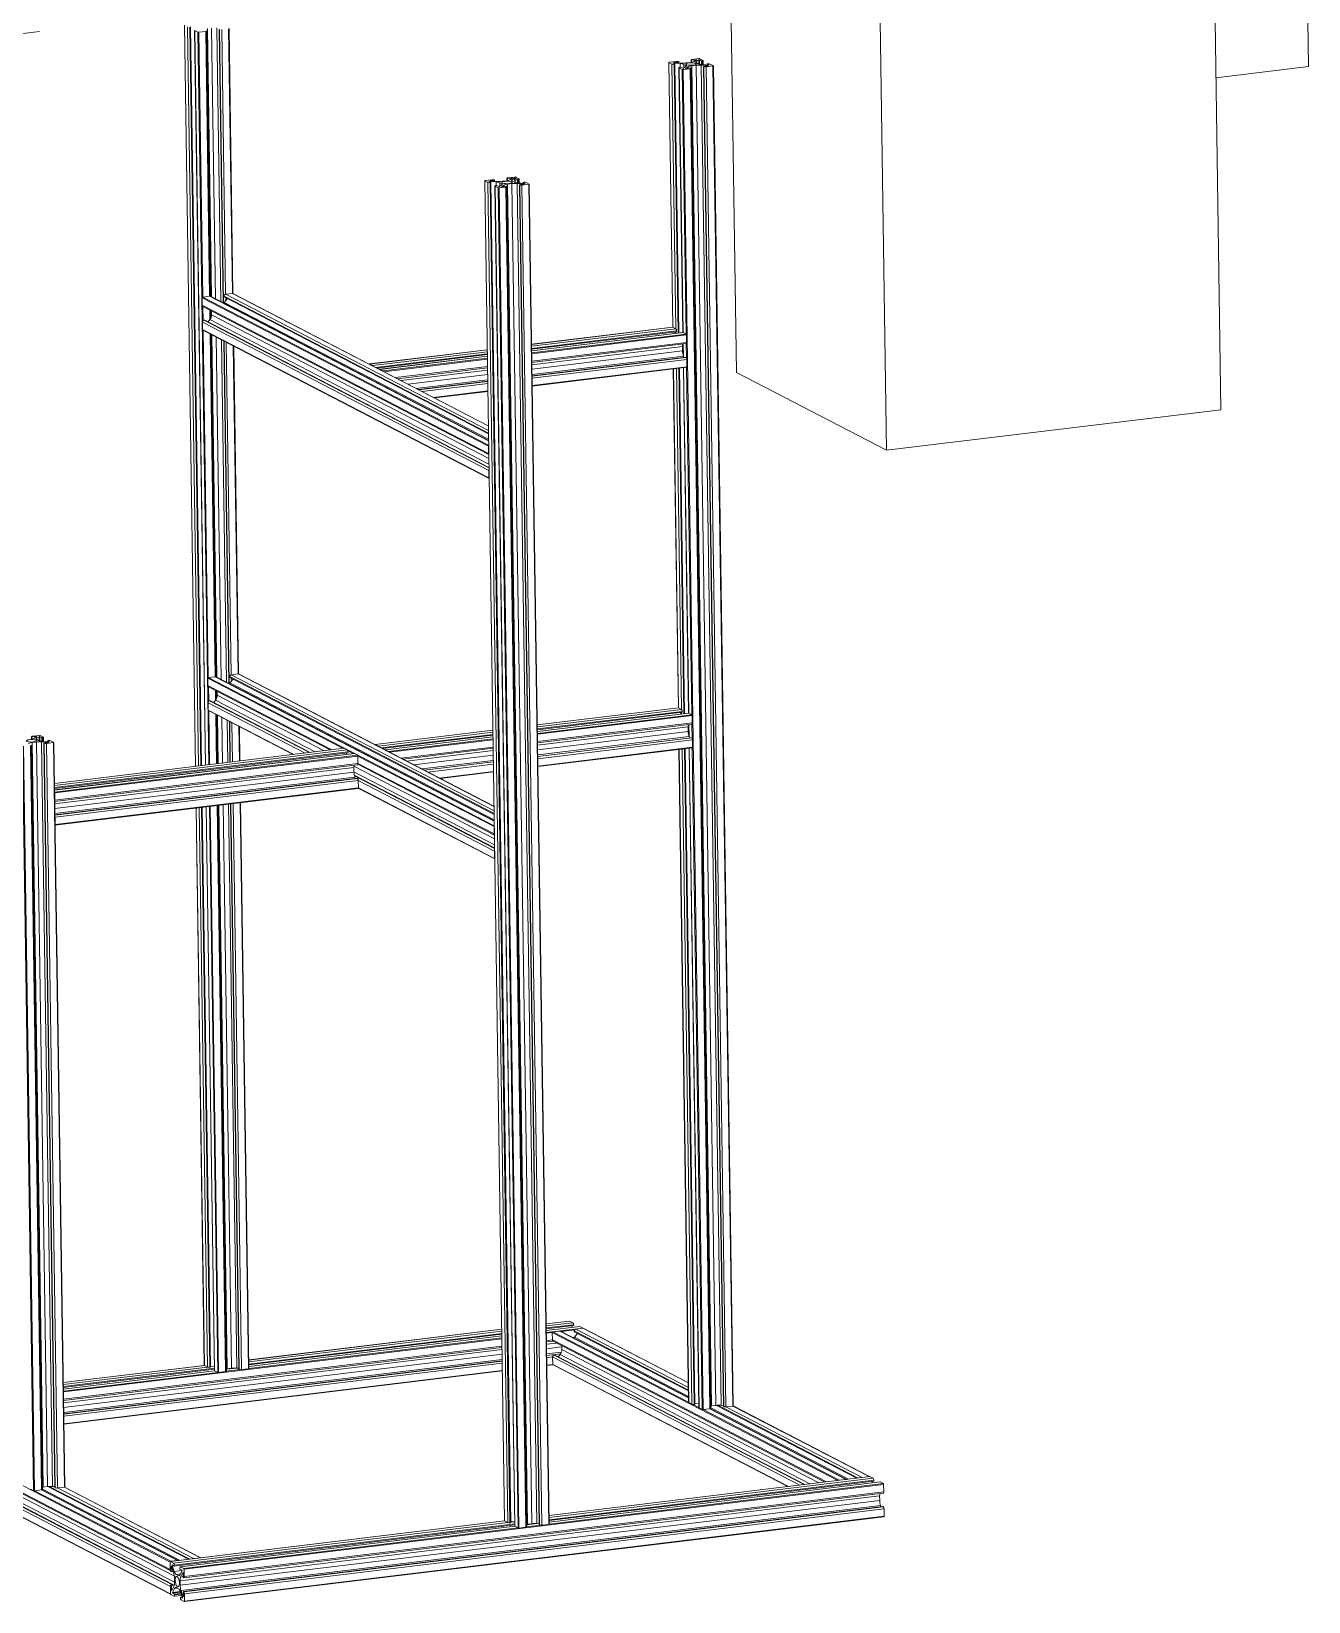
# Model space of a CAD drawing. Header units: millimetres. Extents: x -172 to 1209, y -709 to 1573.
# Drawn here: x 318 to 1068, y -709 to 212 of the extents above; entities that cross this region are included whole.
import ezdxf

# ---------------------------------------------------------------- set-up
doc = ezdxf.new("R2010")
doc.units = ezdxf.units.MM

msp = doc.modelspace()

# ---------------------------------------------------------------- linework, layer by layer
at = {"color": 7, "linetype": 'Continuous', "lineweight": 15}
for p, q in [((1061.76, 599.58), (1067.81, 191.8)), ((726.09, 420.06), (732.13, 12.28)), ((1010.27, 398.21), (1016.32, -9.57)), ((814.17, 374.4), (820.22, -33.38)), ((127.21, 188.68), (323.31, 212.48)), ((408.25, 216.09), (414.7, -218.83)), ((411.88, 215.06), (418.31, -218.39)), ((414.24, 213.02), (420.63, -218.11)), ((416.15, 211.98), (414.33, 212.92)), ((420.74, 212.43), (416.68, 211.94)), ((423.64, 56.94), (421.33, 212.66)), ((430.99, 53.13), (428.6, 213.78)), ((436.73, 58.66), (434.43, 214.15)), ((692.44, 194.24), (694.74, 38.87)), ((694.29, 193.26), (692.47, 194.21)), ((692.67, 194.33), (696.73, 194.83)), ((694.89, 193.83), (696.07, 193.21)), ((699.09, 193.59), (695.14, 193.9)), ((698.26, 194.62), (695.62, 194.3)), ((695.63, 194.21), (699.58, 193.91)), ((698.05, 194.73), (698.26, 194.62)), ((698.27, 194.01), (698.26, 194.62)), ((702.64, 193.97), (705.14, 194.28)), ((705.54, 195.74), (705.56, 194.33)), ((705.83, 195.54), (705.62, 195.64)), ((708.47, 195.86), (705.83, 195.54)), ((705.83, 195.54), (705.85, 194.38)), ((706.13, 195.97), (710.18, 196.46)), ((707.24, 194.84), (708.74, 195.8)), ((710.02, 195.7), (708.52, 194.74)), ((708.61, 194.01), (709.74, 193.43)), ((711.58, 195.1), (710.39, 195.71)), ((710.71, 196.42), (712.54, 195.47)), ((712.03, 195.15), (711.58, 195.1)), ((711.61, 192.99), (711.58, 195.1)), ((712.66, 192.9), (712.62, 195.38)), ((696.07, 193.21), (695.62, 193.16)), ((696.07, 193.21), (698.41, 35.47)), ((698.43, 191.17), (700.73, 35.75)), ((700.34, 190.13), (698.51, 191.07)), ((699.02, 191.4), (699.47, 191.45)), ((699.47, 191.45), (700.66, 190.84)), ((704.92, 190.58), (700.87, 190.09)), ((700.87, 190.09), (712.53, -596.35)), ((701.03, 190.85), (702.53, 191.81)), ((702.44, 192.54), (701.32, 193.12)), ((703.81, 191.71), (702.31, 190.75)), ((702.58, 190.69), (705.22, 191.01)), ((716.59, -595.85), (704.92, 190.58)), ((705.22, 191.01), (705.43, 190.9)), ((717.18, -595.63), (705.52, 190.81)), ((708.41, 192.58), (705.91, 192.27)), ((705.91, 192.27), (717.58, -594.16)), ((720.08, -593.86), (708.41, 192.58)), ((715.42, 192.34), (711.47, 192.64)), ((711.47, 192.64), (723.14, -593.79)), ((711.96, 192.96), (715.91, 192.65)), ((712.79, 191.93), (715.43, 192.25)), ((713, 191.82), (712.79, 191.93)), ((724.46, -594.51), (712.79, 191.93)), ((724.66, -594.61), (713, 191.82)), ((718.38, 192.21), (714.32, 191.72)), ((714.32, 191.72), (725.99, -594.71)), ((714.98, 193.33), (715.43, 193.39)), ((716.16, 192.72), (714.98, 193.33)), ((714.98, 193.33), (714.99, 192.72)), ((716.76, 193.29), (718.58, 192.34)), ((730.05, -594.22), (718.38, 192.21)), ((730.28, -594.13), (718.61, 192.3)), ((1013.43, 185.2), (1067.81, 191.8)), ((584.42, 124.79), (596.09, -661.64)), ((586.28, 123.81), (584.45, 124.75)), ((584.45, 124.75), (596.12, -661.68)), ((584.66, 124.88), (588.71, 125.37)), ((597.94, -662.63), (586.28, 123.81)), ((586.87, 124.38), (588.06, 123.76)), ((591.07, 124.14), (587.12, 124.44)), ((590.24, 125.17), (587.6, 124.85)), ((588.06, 123.76), (587.6, 123.71)), ((599.27, -662.73), (587.6, 123.71)), ((587.61, 124.76), (591.56, 124.45)), ((588.06, 123.76), (599.72, -662.67)), ((590.04, 125.27), (590.24, 125.17)), ((590.25, 124.55), (590.24, 125.17)), ((590.41, 121.72), (602.08, -664.72)), ((592.32, 120.68), (590.5, 121.62)), ((590.5, 121.62), (602.16, -664.81)), ((591, 121.94), (591.46, 122)), ((591.46, 122), (592.64, 121.38)), ((603.99, -665.76), (592.32, 120.68)), ((596.91, 121.13), (592.85, 120.63)), ((592.85, 120.63), (604.52, -665.8)), ((593.01, 121.39), (594.51, 122.36)), ((594.42, 123.09), (593.3, 123.67)), ((595.8, 122.26), (594.3, 121.29)), ((594.57, 121.24), (597.21, 121.56)), ((594.62, 124.52), (597.12, 124.82)), ((608.58, -665.31), (596.91, 121.13)), ((597.21, 121.56), (597.41, 121.45)), ((609.17, -665.08), (597.5, 121.35)), ((597.52, 126.29), (597.54, 124.88)), ((597.81, 126.08), (597.61, 126.19)), ((600.45, 126.41), (597.81, 126.08)), ((597.81, 126.08), (597.83, 124.93)), ((600.4, 123.12), (597.9, 122.82)), ((597.9, 122.82), (609.56, -663.61)), ((598.11, 126.51), (602.17, 127.01)), ((599.22, 125.38), (600.72, 126.35)), ((612.06, -663.31), (600.4, 123.12)), ((602.01, 126.25), (600.51, 125.28)), ((600.6, 124.55), (601.72, 123.97)), ((603.56, 125.64), (602.38, 126.26)), ((602.7, 126.97), (604.52, 126.02)), ((607.41, 122.88), (603.46, 123.19)), ((603.46, 123.19), (615.12, -663.25)), ((604.02, 125.7), (603.56, 125.64)), ((603.59, 123.53), (603.56, 125.64)), ((603.95, 123.5), (607.89, 123.2)), ((604.64, 123.45), (604.61, 125.93)), ((604.78, 122.48), (607.42, 122.8)), ((604.98, 122.37), (604.78, 122.48)), ((616.44, -663.96), (604.78, 122.48)), ((616.65, -664.06), (604.98, 122.37)), ((610.36, 122.76), (606.3, 122.27)), ((606.3, 122.27), (617.97, -664.17)), ((606.96, 123.88), (607.42, 123.94)), ((608.15, 123.27), (606.96, 123.88)), ((606.96, 123.88), (606.97, 123.27)), ((608.74, 123.83), (610.56, 122.89)), ((622.03, -663.67), (610.36, 122.76)), ((622.26, -663.58), (610.6, 122.85)), ((586.6, -30.9), (418.62, 56.16)), ((418.62, 56.16), (418.69, 51.84)), ((423.04, 57.08), (418.98, 56.59)), ((586.68, -27.56), (423.52, 57)), ((431.54, 57.14), (431.54, 56.66)), ((586.62, -23.71), (431.54, 56.66)), ((433.48, 55.65), (431.64, 53.43)), ((436.49, 58.72), (432.44, 58.23)), ((586.55, -18.99), (436.68, 58.68)), ((418.69, 51.84), (586.67, -35.22)), ((419.14, 51.06), (586.8, -35.83)), ((423.82, 44.24), (423.76, 48.67)), ((424.22, 48.43), (424.25, 46.17)), ((586.81, -45.22), (418.84, 41.84)), ((418.84, 41.84), (418.9, 37.52)), ((418.9, 37.52), (586.88, -49.54)), ((419.08, 37.21), (587.01, -49.82)), ((420.19, 42.98), (419.73, 42.92)), ((420.19, 42.98), (586.92, -43.43)), ((423.23, 43.3), (422.13, 41.97)), ((694.73, 38.87), (611.99, 28.83)), ((696.6, 37.92), (694.78, 38.86)), ((426.95, -166.37), (423.97, 34.67)), ((434.3, -170.18), (431.32, 30.87)), ((440.05, -164.65), (437.19, 27.82)), ((697.03, 36.25), (612.04, 25.93)), ((700.71, 35.75), (612.05, 24.99)), ((612.15, 18.23), (702.59, 29.21)), ((696.27, 35.21), (695.95, 36.12)), ((697.03, 36.25), (697.02, 36.73)), ((702.64, 34.78), (700.82, 35.73)), ((700.83, 29), (700.93, 22.24)), ((702.88, 29.99), (702.81, 34.31)), ((585.89, 25.66), (516.87, 17.28)), ((585.93, 22.76), (521.17, 14.9)), ((585.95, 21.82), (522.85, 14.16)), ((612.27, 10.34), (702.39, 21.28)), ((700.51, 24.93), (700.47, 27.59)), ((701.32, 21.15), (701.03, 21.94)), ((702.6, 21.17), (702.39, 21.28)), ((703.09, 15.67), (703.02, 19.99)), ((518.74, 16.33), (516.92, 17.27)), ((524.78, 13.2), (522.96, 14.14)), ((533.22, 8.65), (586.05, 15.06)), ((612.36, 4.36), (702.97, 15.36)), ((695.1, 14.4), (698.05, -184.44)), ((698.72, 14.84), (701.72, -187.84)), ((701.04, 15.12), (704.04, -187.56)), ((732.13, 12.28), (820.22, -33.38)), ((545.58, 2.25), (586.16, 7.17)), ((554.95, -2.61), (586.25, 1.19)), ((820.22, -33.38), (1016.32, -9.57)), ((586.6, -30.9), (586.67, -35.22)), ((586.81, -45.22), (586.88, -49.54)), ((439.81, -164.59), (435.75, -165.08)), ((589.87, -242.29), (440, -164.62)), ((421.94, -167.15), (422, -171.47)), ((426.35, -166.22), (422.29, -166.72)), ((422.45, -172.25), (493.81, -209.23)), ((589.99, -250.87), (426.83, -166.31)), ((427.14, -179.07), (427.07, -174.64)), ((427.53, -174.88), (427.57, -177.14)), ((434.85, -166.16), (434.86, -166.65)), ((589.94, -247.02), (434.86, -166.65)), ((436.79, -167.65), (434.95, -169.88)), ((422.15, -181.47), (422.21, -185.79)), ((423.5, -180.33), (423.05, -180.39)), ((423.5, -180.33), (482.02, -210.66)), ((426.54, -180.01), (425.44, -181.34)), ((422.39, -186.1), (472.1, -211.86)), ((427.7, -217.25), (427.28, -188.63)), ((434.99, -216.37), (434.63, -192.44)), ((698.05, -184.44), (615.31, -194.48)), ((700.34, -187.06), (615.35, -197.38)), ((704.03, -187.56), (615.36, -198.32)), ((699.91, -185.39), (698.09, -184.45)), ((699.59, -188.1), (699.26, -187.19)), ((700.34, -187.06), (700.34, -186.58)), ((705.95, -188.52), (704.13, -187.58)), ((706.19, -193.32), (706.12, -189)), ((318.52, -201.39), (318.54, -202.8)), ((318.81, -201.59), (318.6, -201.49)), ((321.45, -201.27), (318.81, -201.59)), ((318.81, -201.59), (318.83, -202.75)), ((319.11, -201.16), (323.16, -200.67)), ((320.22, -202.29), (321.72, -201.33)), ((323, -201.43), (321.5, -202.39)), ((324.56, -202.03), (323.37, -201.42)), ((323.69, -200.71), (325.52, -201.66)), ((325.01, -201.98), (324.56, -202.03)), ((324.59, -204.14), (324.56, -202.03)), ((325.64, -204.23), (325.6, -201.75)), ((440.8, -215.66), (440.5, -195.49)), ((589.2, -197.65), (520.19, -206.03)), ((589.25, -200.55), (524.48, -208.41)), ((589.26, -201.49), (526.16, -209.15)), ((615.46, -205.08), (705.9, -194.1)), ((615.58, -212.97), (705.71, -202.03)), ((703.82, -198.38), (703.78, -195.71)), ((704.14, -194.31), (704.25, -201.07)), ((704.63, -202.16), (704.34, -201.37)), ((705.91, -202.14), (705.71, -202.03)), ((319.8, -643.91), (313.32, -207)), ((313.85, -207.04), (320.33, -643.95)), ((324.39, -643.46), (317.9, -206.55)), ((324.98, -643.23), (318.5, -206.32)), ((321.39, -204.55), (318.89, -204.86)), ((318.89, -204.86), (325.38, -641.77)), ((327.88, -641.46), (321.39, -204.55)), ((321.59, -203.12), (322.72, -203.7)), ((328.4, -204.79), (324.45, -204.49)), ((324.45, -204.49), (330.94, -641.4)), ((324.94, -204.18), (328.89, -204.48)), ((325.77, -205.2), (328.41, -204.88)), ((325.98, -205.31), (325.77, -205.2)), ((332.25, -642.11), (325.77, -205.2)), ((332.46, -642.22), (325.98, -205.31)), ((331.36, -204.92), (327.3, -205.41)), ((327.3, -205.41), (333.78, -642.32)), ((327.96, -203.8), (328.41, -203.74)), ((329.14, -204.41), (327.96, -203.8)), ((327.96, -203.8), (327.97, -204.41)), ((329.74, -203.84), (331.56, -204.79)), ((337.84, -641.82), (331.36, -204.92)), ((338.08, -641.73), (331.59, -204.83)), ((501.94, -208.24), (331.95, -228.87)), ((504.24, -210.86), (331.99, -231.77)), ((507.92, -211.36), (332.01, -232.71)), ((503.81, -209.2), (501.99, -208.25)), ((503.48, -211.9), (503.16, -210.99)), ((504.24, -210.86), (504.23, -210.38)), ((509.85, -212.33), (508.03, -211.38)), ((522.05, -206.98), (520.23, -206.04)), ((528.09, -210.11), (526.27, -209.17)), ((536.54, -214.66), (589.36, -208.24)), ((615.67, -218.95), (706.29, -207.95)), ((698.42, -208.91), (704.1, -592.19)), ((702.03, -208.47), (707.74, -593.22)), ((704.35, -208.19), (710.09, -595.26)), ((706.4, -207.64), (706.34, -203.32)), ((332.11, -239.47), (509.8, -217.9)), ((510.02, -212.8), (332.16, -234.39)), ((332.23, -238.71), (510.09, -217.12)), ((507.72, -222.18), (507.68, -219.52)), ((510.09, -217.12), (510.02, -212.8)), ((510.02, -217.63), (590.12, -259.14)), ((548.9, -221.06), (589.48, -216.14)), ((332.23, -247.36), (509.61, -225.83)), ((510.23, -227.12), (332.37, -248.71)), ((507.94, -224.09), (590.23, -266.74)), ((508.53, -225.96), (508.24, -225.17)), ((509.81, -225.94), (509.61, -225.83)), ((510.3, -231.44), (510.23, -227.12)), ((558.27, -225.92), (589.57, -222.12)), ((332.23, -238.71), (332.16, -234.39)), ((332.32, -253.34), (510.18, -231.75)), ((332.44, -253.03), (510.3, -231.44)), ((510.27, -231.65), (590.32, -273.13)), ((332.44, -253.03), (332.37, -248.71)), ((415.06, -243.3), (419.91, -570.34)), ((418.68, -242.86), (423.55, -571.37)), ((421, -242.58), (425.9, -573.42)), ((432.99, -573.78), (428.07, -241.72)), ((440.27, -572.66), (435.35, -240.84)), ((446.09, -572.28), (441.16, -240.13)), ((589.91, -254.2), (589.98, -258.53)), ((590.13, -268.53), (590.19, -272.85)), ((594.42, -549.19), (446.02, -567.2)), ((594.46, -552.08), (446.06, -570.1)), ((634.25, -544.35), (620.52, -546.02)), ((636.55, -546.98), (620.56, -548.92)), ((640.23, -547.47), (620.58, -549.86)), ((624.09, -551.13), (624.15, -555.45)), ((628.51, -550.2), (624.45, -550.69)), ((704.06, -589.19), (628.98, -550.29)), ((636.12, -545.31), (634.29, -544.36)), ((635.79, -548.01), (635.47, -547.11)), ((636.55, -546.98), (636.54, -546.49)), ((637, -550.14), (637.01, -550.63)), ((704, -585.35), (637.01, -550.63)), ((638.95, -551.63), (637.1, -553.85)), ((641.96, -548.57), (637.9, -549.06)), ((642.16, -548.44), (640.34, -547.49)), ((703.93, -580.62), (642.15, -548.6)), ((337.32, -591.01), (594.58, -559.78)), ((594.48, -553.03), (446.07, -571.04)), ((620.68, -556.61), (624.49, -556.15)), ((624.6, -556.22), (784.05, -638.86)), ((629.68, -558.86), (629.72, -561.11)), ((419.93, -570.37), (337.17, -580.41)), ((337.44, -598.9), (594.69, -567.68)), ((421.77, -571.32), (419.95, -570.38)), ((425.87, -570.94), (423.54, -570.76)), ((620.8, -564.51), (629.04, -563.51)), ((620.88, -570.49), (624.5, -570.05)), ((624.3, -565.45), (624.36, -569.77)), ((624.54, -570.08), (762.34, -641.49)), ((625.65, -564.31), (625.2, -564.37)), ((625.65, -564.31), (772.26, -640.29)), ((628.69, -563.99), (627.59, -565.31)), ((425.89, -572.55), (337.21, -583.31)), ((425.95, -573.48), (337.22, -584.25)), ((337.53, -604.88), (594.78, -573.66)), ((423.09, -571.43), (423.55, -571.37)), ((427.82, -574.46), (425.99, -573.51)), ((432.4, -574), (428.34, -574.5)), ((438.74, -571.93), (432.98, -572.63)), ((435.89, -572.01), (433.39, -572.31)), ((440.26, -572.04), (438.95, -571.94)), ((440.27, -572.66), (440.48, -572.76)), ((445.86, -572.37), (441.8, -572.86)), ((399.86, -685.79), (231.88, -598.73)), ((705.96, -593.17), (704.14, -592.23)), ((707.28, -593.28), (707.74, -593.22)), ((710.06, -592.79), (707.73, -592.61)), ((712, -596.31), (710.18, -595.36)), ((716.59, -595.85), (712.53, -596.35)), ((796.88, -637.3), (716.83, -595.81)), ((720.08, -593.86), (717.58, -594.16)), ((802.85, -636.58), (720.36, -593.83)), ((724.45, -593.89), (723.14, -593.79)), ((724.46, -594.51), (724.66, -594.61)), ((730.05, -594.22), (725.99, -594.71)), ((810.13, -635.66), (730.14, -594.2)), ((231.95, -603.05), (399.92, -690.11)), ((232.4, -603.83), (400, -690.69)), ((400.07, -700.11), (232.09, -613.05)), ((400.97, -699.03), (232.99, -611.97)), ((233.45, -611.92), (401.43, -698.97)), ((232.16, -617.37), (400.14, -704.43)), ((232.34, -617.68), (400.17, -704.66)), ((810.42, -635.66), (622.19, -658.5)), ((809.94, -635.63), (805.88, -636.12)), ((812.29, -636.61), (810.47, -635.67)), ((319.8, -643.91), (317.98, -642.96)), ((324.39, -643.46), (320.33, -643.95)), ((404.68, -684.91), (324.62, -643.42)), ((327.88, -641.46), (325.38, -641.77)), ((410.64, -684.18), (328.16, -641.43)), ((332.25, -641.5), (330.94, -641.4)), ((332.25, -642.11), (332.46, -642.22)), ((337.84, -641.82), (333.78, -642.32)), ((417.92, -683.26), (337.94, -641.81)), ((818.5, -640.22), (408.05, -690.03)), ((408.12, -694.35), (818.57, -644.54)), ((812.72, -638.28), (622.23, -661.4)), ((816.4, -638.78), (622.25, -662.34)), ((796.48, -637.26), (792.43, -637.75)), ((811.97, -639.31), (811.64, -638.41)), ((812.72, -638.28), (812.71, -637.79)), ((818.33, -639.74), (816.51, -638.8)), ((818.57, -644.54), (818.5, -640.22)), ((816.16, -646.93), (405.72, -696.75)), ((405.75, -699.41), (816.2, -649.59)), ((816.72, -652.59), (406.28, -702.41)), ((407.64, -703.07), (818.09, -653.25)), ((407.83, -695.14), (818.28, -645.32)), ((407.84, -703.17), (818.29, -653.35)), ((816.2, -649.59), (816.16, -646.93)), ((817.01, -653.38), (816.72, -652.59)), ((818.29, -653.35), (818.09, -653.25)), ((596.1, -661.67), (399.98, -685.48)), ((408.22, -708.99), (818.66, -659.17)), ((818.71, -654.54), (408.27, -704.36)), ((408.33, -708.68), (818.78, -658.86)), ((597.94, -662.63), (596.12, -661.68)), ((599.27, -662.73), (599.72, -662.67)), ((602.04, -662.24), (599.71, -662.06)), ((614.91, -663.23), (609.15, -663.93)), ((612.06, -663.31), (609.56, -663.61)), ((616.43, -663.35), (615.12, -663.25)), ((818.78, -658.86), (818.71, -654.54)), ((602.06, -663.85), (402.27, -688.1)), ((602.12, -664.78), (405.96, -688.59)), ((603.99, -665.76), (602.16, -664.81)), ((608.58, -665.31), (604.52, -665.8)), ((616.44, -663.96), (616.65, -664.06)), ((622.03, -663.67), (617.97, -664.17)), ((399.86, -685.79), (399.92, -690.11)), ((401.84, -686.43), (400.02, -685.48)), ((404.28, -684.86), (400.22, -685.36)), ((400.55, -691.4), (400.51, -688.59)), ((400.65, -688.52), (401.92, -692.06)), ((402.3, -691.32), (401.03, -687.78)), ((401.09, -687.48), (402.27, -688.1)), ((402.27, -687.61), (402.27, -688.1)), ((405.67, -689.86), (405.67, -689.37)), ((405.67, -689.86), (406.86, -690.47)), ((406.92, -690.84), (405.74, -693.1)), ((407.89, -689.56), (406.06, -688.62)), ((408.12, -694.35), (408.05, -690.03)), ((417.73, -683.23), (413.67, -683.72)), ((400.07, -700.11), (400.14, -704.43)), ((400.55, -691.4), (400.35, -691.29)), ((402.38, -699.08), (400.36, -699.33)), ((400.47, -699.35), (400.67, -699.46)), ((400.55, -691.4), (401.63, -691.27)), ((402.35, -699.25), (400.67, -699.46)), ((400.72, -702.27), (400.67, -699.46)), ((402.04, -700.21), (400.86, -702.48)), ((400.97, -699.03), (401.43, -698.97)), ((401.43, -699.2), (401.43, -698.97)), ((402.44, -695.05), (402.48, -697.71)), ((404.6, -693.64), (403.48, -693.06)), ((405.75, -699.41), (405.72, -696.75)), ((406.15, -694.25), (407.34, -691.99)), ((407.48, -692.2), (407.52, -695.01)), ((407.72, -695.11), (407.52, -695.01)), ((400.31, -704.9), (402.13, -705.85)), ((401.27, -703.63), (402.45, -701.36)), ((402.52, -704.6), (401.33, -703.99)), ((402.24, -705.87), (406.67, -705.33)), ((402.52, -704.6), (406.25, -704.15)), ((402.52, -704.6), (402.53, -705.09)), ((403.59, -700.82), (404.72, -701.41)), ((405.89, -703.14), (407.16, -706.68)), ((407, -706.23), (405.92, -706.37)), ((405.93, -706.85), (405.92, -706.37)), ((407.1, -706.98), (405.92, -706.37)), ((407.54, -705.94), (406.28, -702.41)), ((406.35, -708.03), (408.17, -708.98)), ((407.64, -703.07), (407.68, -705.88)), ((407.64, -703.07), (407.84, -703.17)), ((408.33, -708.68), (408.27, -704.36))]:
    msp.add_line(p, q, dxfattribs=at)
at = {"color": 8, "linetype": 'Continuous', "lineweight": 15}
for p, q in [((408.28, 216.05), (414.73, -218.83)), ((416.54, -218.61), (410.11, 215.11)), ((417.86, -218.45), (411.43, 215.01)), ((414.33, 212.92), (420.72, -218.1)), ((422.53, -217.88), (416.15, 211.98)), ((416.68, 211.94), (418.98, 56.59)), ((423.04, 57.08), (420.74, 212.43)), ((421.73, 214.12), (424.06, 56.72)), ((426.58, 55.41), (424.22, 214.43)), ((427.28, 214.49), (429.67, 53.81)), ((431.19, 53.02), (428.81, 213.67)), ((430.13, 213.57), (432.44, 58.23)), ((436.49, 58.72), (434.19, 214.06)), ((692.47, 194.21), (694.78, 38.86)), ((695.14, 193.9), (695.14, 193.7)), ((695.62, 194.3), (695.62, 194.21)), ((699.12, 191.41), (699.09, 193.59)), ((705.64, 194.35), (705.62, 195.64)), ((708.47, 195.63), (708.47, 195.86)), ((708.52, 194.74), (708.53, 194.05)), ((710.06, 193.29), (710.02, 195.7)), ((710.39, 195.71), (710.43, 193.18)), ((712.07, 192.95), (712.03, 195.15)), ((696.6, 37.92), (694.29, 193.26)), ((697.96, 35.42), (695.62, 193.16)), ((698.51, 191.07), (700.82, 35.73)), ((702.64, 34.78), (700.34, 190.13)), ((701.32, 193.12), (701.35, 191.05)), ((702.31, 190.75), (702.31, 190.71)), ((702.45, 191.76), (702.44, 192.54)), ((703.83, 190.84), (703.81, 191.71)), ((715.42, 192.25), (715.42, 192.34)), ((716.16, 192.68), (716.16, 192.72)), ((587.12, 124.44), (587.13, 124.24)), ((587.6, 124.85), (587.6, 124.76)), ((591.1, 121.96), (591.07, 124.14)), ((593.3, 123.67), (593.33, 121.6)), ((594.3, 121.29), (594.3, 121.26)), ((594.43, 122.31), (594.42, 123.09)), ((595.81, 121.39), (595.8, 122.26)), ((597.63, 124.89), (597.61, 126.19)), ((600.46, 126.18), (600.45, 126.41)), ((600.51, 125.28), (600.52, 124.6)), ((602.04, 123.84), (602.01, 126.25)), ((602.38, 126.26), (602.41, 123.73)), ((604.05, 123.49), (604.02, 125.7)), ((607.41, 122.79), (607.41, 122.88)), ((608.15, 123.23), (608.15, 123.27)), ((418.98, 56.59), (586.72, -30.34)), ((586.68, -27.72), (423.04, 57.08)), ((586.62, -23.23), (431.54, 57.14)), ((432.44, 58.23), (586.59, -21.67)), ((432.47, 56.18), (432.49, 54.46)), ((586.55, -19.05), (436.49, 58.72)), ((419.06, 51.11), (419.19, 42.66)), ((423.24, 43.32), (423.16, 48.98)), ((424.18, 48.45), (424.22, 45.62)), ((424.25, 46.17), (586.84, -38.09)), ((431.64, 53.43), (586.67, -26.91)), ((419.27, 37.11), (422.29, -166.72)), ((586.92, -43.73), (419.73, 42.92)), ((586.89, -41.52), (423.23, 43.3)), ((694.78, 38.86), (611.99, 28.81)), ((612.01, 27.65), (696.6, 37.92)), ((426.35, -166.22), (423.37, 34.98)), ((424.39, 34.46), (427.37, -166.59)), ((429.9, -167.9), (426.91, 33.15)), ((430, 31.55), (432.98, -169.5)), ((434.5, -170.29), (431.52, 30.76)), ((432.85, 30.07), (435.75, -165.08)), ((439.81, -164.59), (436.95, 27.95)), ((612.03, 26.42), (697.02, 36.73)), ((700.82, 35.73), (612.05, 24.95)), ((612.07, 23.79), (702.64, 34.78)), ((702.81, 34.31), (612.08, 23.3)), ((612.14, 18.98), (702.88, 29.99)), ((696.64, 35.26), (696.62, 36.2)), ((700.92, 29.01), (701.02, 21.96)), ((702.85, 20.85), (702.72, 29.3)), ((585.89, 25.64), (516.92, 17.27)), ((518.74, 16.33), (585.91, 24.48)), ((520.41, 15.3), (585.93, 23.25)), ((585.95, 21.79), (522.96, 14.14)), ((524.78, 13.2), (585.97, 20.62)), ((585.97, 20.13), (525.29, 12.76)), ((700.47, 27.59), (612.17, 16.88)), ((612.21, 14.22), (700.51, 24.93)), ((701.03, 21.94), (612.26, 11.16)), ((612.27, 10.21), (702.6, 21.17)), ((703.02, 19.99), (612.29, 8.98)), ((532.06, 9.26), (586.04, 15.81)), ((586.07, 13.71), (535.35, 7.55)), ((539.51, 5.39), (586.11, 11.05)), ((612.35, 4.66), (703.09, 15.67)), ((695.14, 14.41), (698.09, -184.45)), ((699.91, -185.39), (696.94, 14.63)), ((701.27, -187.89), (698.26, 14.79)), ((701.12, 15.13), (704.13, -187.58)), ((705.95, -188.52), (702.93, 15.35)), ((586.15, 7.99), (544.3, 2.91)), ((545.79, 2.14), (586.17, 7.04)), ((586.18, 5.81), (547.72, 1.14)), ((554.49, -2.37), (586.25, 1.49)), ((435.75, -165.08), (589.91, -244.98)), ((589.87, -242.36), (439.81, -164.59)), ((501.36, -208.31), (421.94, -167.15)), ((422, -171.47), (494.66, -209.13)), ((422.29, -166.72), (590.03, -253.65)), ((422.38, -172.2), (422.5, -180.65)), ((589.99, -251.03), (426.35, -166.22)), ((426.56, -179.99), (426.47, -174.33)), ((427.5, -174.86), (427.54, -177.69)), ((589.93, -246.54), (434.85, -166.16)), ((434.95, -169.88), (589.98, -250.22)), ((435.78, -167.13), (435.8, -168.85)), ((479.14, -211.01), (422.15, -181.47)), ((481.56, -210.72), (423.05, -180.39)), ((484.98, -210.3), (426.54, -180.01)), ((427.57, -177.14), (490.31, -209.65)), ((422.21, -185.79), (472.44, -211.82)), ((422.58, -186.2), (423.05, -217.82)), ((427.11, -217.32), (426.68, -188.32)), ((427.7, -188.85), (428.12, -217.2)), ((430.62, -216.9), (430.23, -190.16)), ((433.31, -191.76), (433.68, -216.53)), ((435.19, -216.34), (434.84, -192.55)), ((436.17, -193.24), (436.51, -216.18)), ((698.09, -184.45), (615.31, -194.5)), ((615.32, -195.66), (699.91, -185.39)), ((615.34, -196.89), (700.34, -186.58)), ((704.13, -187.58), (615.36, -198.35)), ((615.38, -199.52), (705.95, -188.52)), ((706.12, -189), (615.39, -200.01)), ((615.45, -204.33), (706.19, -193.32)), ((699.95, -188.05), (699.94, -187.11)), ((318.62, -202.78), (318.6, -201.49)), ((321.45, -201.5), (321.45, -201.27)), ((321.5, -202.39), (321.51, -203.08)), ((323.04, -203.84), (323, -201.43)), ((323.37, -201.42), (323.41, -203.95)), ((325.05, -204.18), (325.01, -201.98)), ((440.56, -215.69), (440.26, -195.36)), ((589.2, -197.66), (520.23, -206.04)), ((522.05, -206.98), (589.22, -198.83)), ((523.72, -208.01), (589.24, -200.06)), ((589.26, -201.52), (526.27, -209.17)), ((528.09, -210.11), (589.28, -202.69)), ((703.78, -195.71), (615.48, -206.43)), ((615.52, -209.09), (703.82, -198.38)), ((704.34, -201.37), (615.57, -212.15)), ((615.58, -213.1), (705.91, -202.14)), ((704.23, -194.3), (704.34, -201.34)), ((706.16, -202.46), (706.04, -194.01)), ((328.4, -204.88), (328.4, -204.79)), ((329.14, -204.45), (329.14, -204.41)), ((501.99, -208.25), (331.95, -228.89)), ((331.97, -230.05), (503.81, -209.2)), ((331.99, -231.28), (504.23, -210.38)), ((508.03, -211.38), (332.01, -232.75)), ((507.37, -211.43), (504.14, -209.75)), ((589.29, -203.18), (528.6, -210.54)), ((535.37, -214.05), (589.35, -207.5)), ((589.38, -209.6), (538.66, -215.76)), ((706.34, -203.32), (615.6, -214.33)), ((615.66, -218.65), (706.4, -207.64)), ((698.45, -208.9), (704.14, -592.23)), ((705.96, -593.17), (700.26, -208.68)), ((707.28, -593.28), (701.57, -208.52)), ((704.44, -208.18), (710.18, -595.36)), ((712, -596.31), (706.24, -207.96)), ((332.03, -233.91), (509.85, -212.33)), ((507.68, -219.52), (332.13, -240.82)), ((507.71, -218.67), (590.15, -261.4)), ((589.91, -254.2), (510.02, -212.8)), ((510.09, -217.12), (589.98, -258.53)), ((542.83, -217.92), (589.42, -212.26)), ((589.47, -215.31), (547.61, -220.39)), ((549.1, -221.17), (589.48, -216.27)), ((589.5, -217.5), (551.03, -222.17)), ((332.17, -243.49), (507.72, -222.18)), ((508.24, -225.17), (332.21, -246.54)), ((332.23, -247.49), (509.81, -225.94)), ((590.2, -264.83), (507.72, -222.08)), ((590.23, -267.03), (508.02, -224.42)), ((590.13, -268.53), (510.23, -227.12)), ((557.8, -225.68), (589.56, -221.82)), ((510.3, -231.44), (590.19, -272.85)), ((415.1, -243.29), (419.95, -570.38)), ((421.77, -571.32), (416.9, -243.08)), ((423.09, -571.43), (418.22, -242.92)), ((421.08, -242.57), (425.99, -573.51)), ((427.82, -574.46), (422.89, -242.35)), ((423.42, -242.29), (428.34, -574.5)), ((432.4, -574), (427.47, -241.79)), ((428.49, -241.67), (433.39, -572.31)), ((435.89, -572.01), (430.99, -241.37)), ((434.04, -241), (438.95, -571.94)), ((440.48, -572.76), (435.55, -240.81)), ((436.87, -240.65), (441.8, -572.86)), ((445.86, -572.37), (440.93, -240.16)), ((594.42, -549.2), (446.02, -567.22)), ((446.03, -568.38), (594.44, -550.37)), ((446.05, -569.61), (594.45, -551.6)), ((634.29, -544.36), (620.52, -546.03)), ((620.54, -547.2), (636.12, -545.31)), ((620.56, -548.43), (636.54, -546.49)), ((640.34, -547.49), (620.58, -549.89)), ((620.6, -551.06), (642.16, -548.44)), ((624.09, -551.13), (620.6, -551.55)), ((791.6, -637.94), (624.09, -551.13)), ((624.45, -550.69), (704.1, -591.98)), ((704.06, -589.36), (628.51, -550.2)), ((637.18, -549.54), (629.37, -550.49)), ((703.99, -584.86), (637, -550.14)), ((637.9, -549.06), (703.97, -583.3)), ((703.93, -580.69), (641.96, -548.57)), ((594.5, -554.72), (337.25, -585.94)), ((337.31, -590.26), (594.56, -559.04)), ((594.6, -561.14), (337.34, -592.36)), ((594.48, -553.06), (446.07, -571.07)), ((446.09, -572.24), (594.49, -554.23)), ((620.67, -555.87), (624.15, -555.45)), ((626.59, -557.26), (620.7, -557.97)), ((620.74, -560.63), (629.69, -559.54)), ((624.15, -555.45), (784.9, -638.76)), ((629.72, -561.11), (780.55, -639.28)), ((636.13, -553.99), (637.08, -553.88)), ((637.1, -553.85), (704.05, -588.55)), ((419.95, -570.38), (337.17, -580.43)), ((337.38, -595.02), (594.63, -563.8)), ((594.68, -566.85), (337.43, -598.08)), ((337.44, -599.03), (594.69, -567.81)), ((594.71, -569.04), (337.46, -600.26)), ((423.55, -571.11), (425.31, -570.9)), ((629.46, -562.63), (620.78, -563.68)), ((620.8, -564.64), (628.95, -563.65)), ((624.3, -565.45), (620.82, -565.87)), ((620.88, -570.19), (624.36, -569.77)), ((769.38, -640.64), (624.3, -565.45)), ((624.36, -569.77), (762.68, -641.45)), ((771.8, -640.34), (625.2, -564.37)), ((627.84, -565.02), (627.17, -565.1)), ((775.22, -639.93), (628.69, -563.99)), ((337.18, -581.59), (421.77, -571.32)), ((337.2, -582.82), (425.88, -572.06)), ((425.99, -573.51), (337.22, -584.29)), ((337.24, -585.45), (427.82, -574.46)), ((337.52, -604.58), (594.78, -573.36)), ((432.97, -573.83), (440.9, -572.87)), ((438.92, -571.94), (432.98, -572.66)), ((706.65, -593.3), (710.09, -595.08)), ((712.53, -596.35), (792.43, -637.75)), ((796.48, -637.26), (716.59, -595.85)), ((717.18, -595.35), (797.88, -637.18)), ((803.6, -636.48), (721.18, -593.77)), ((724.4, -593.89), (724.45, -593.92)), ((725.99, -594.71), (805.88, -636.12)), ((809.94, -635.63), (730.05, -594.22)), ((402.48, -697.62), (236.48, -611.59)), ((237.51, -608.72), (402.38, -694.16)), ((810.47, -635.67), (622.19, -658.52)), ((320.33, -643.95), (400.22, -685.36)), ((404.28, -684.86), (324.39, -643.46)), ((324.97, -642.96), (405.68, -684.78)), ((411.4, -684.09), (328.97, -641.37)), ((332.19, -641.49), (332.25, -641.52)), ((333.78, -642.32), (413.67, -683.72)), ((417.73, -683.23), (337.84, -641.82)), ((622.21, -659.68), (812.29, -636.61)), ((622.23, -660.91), (812.71, -637.79)), ((816.51, -638.8), (622.25, -662.38)), ((622.26, -663.54), (818.33, -639.74)), ((596.12, -661.68), (400.02, -685.48)), ((401.84, -686.43), (597.94, -662.63)), ((402.27, -687.61), (602.06, -663.36)), ((599.72, -662.41), (601.48, -662.2)), ((615.1, -663.24), (609.15, -663.97)), ((602.16, -664.81), (406.06, -688.62)), ((407.89, -689.56), (603.99, -665.76)), ((609.14, -665.13), (617.08, -664.17)), ((400.67, -688.57), (400.51, -688.59)), ((401.55, -687.72), (401.03, -687.78)), ((402.3, -691.32), (406.94, -690.76)), ((400.47, -699.35), (402.38, -699.12)), ((405.92, -692.76), (403.48, -693.06)), ((404.6, -693.64), (405.42, -693.54)), ((406.15, -694.25), (407.51, -694.09)), ((407.41, -691.98), (407.34, -691.99)), ((400.72, -702.27), (400.98, -702.23)), ((401.27, -703.63), (405.86, -703.07)), ((405.99, -703.42), (401.33, -703.99)), ((404.22, -701.15), (402.45, -701.36)), ((402.53, -705.09), (406.42, -704.62)), ((407.1, -706.98), (407.15, -706.98)), ((407.54, -705.94), (407.68, -705.92))]:
    msp.add_line(p, q, dxfattribs=at)
at = {"color": 7, "linetype": 'Continuous', "lineweight": 15, "flags": 128}
for points in [[(421.24, 212.75), (421.3, 212.71), (421.33, 212.66), (421.31, 212.62), (421.26, 212.57), (421.17, 212.53), (421.05, 212.49), (420.91, 212.46), (420.74, 212.43)], [(692.47, 194.21), (692.45, 194.22), (692.44, 194.24), (692.44, 194.26), (692.46, 194.28), (692.5, 194.3), (692.54, 194.31), (692.6, 194.32), (692.67, 194.33)], [(694.89, 193.83), (694.87, 193.84), (694.87, 193.86), (694.89, 193.87), (694.92, 193.88), (694.97, 193.89), (695.02, 193.9), (695.08, 193.9), (695.14, 193.9)], [(695.63, 194.21), (695.58, 194.22), (695.54, 194.23), (695.51, 194.24), (695.5, 194.25), (695.51, 194.27), (695.53, 194.28), (695.57, 194.29), (695.62, 194.3)], [(706.77, 192.63), (705.75, 192.55), (704.69, 192.56), (703.74, 192.66), (703, 192.83), (702.57, 193.05), (702.49, 193.31), (702.78, 193.55), (703.4, 193.77), (704.28, 193.92), (705.3, 194), (706.36, 193.99), (707.31, 193.89), (708.05, 193.72), (708.48, 193.49), (708.56, 193.24), (708.27, 193), (707.65, 192.78), (706.77, 192.63)], [(705.62, 195.64), (705.56, 195.69), (705.54, 195.73), (705.55, 195.78), (705.6, 195.83), (705.69, 195.87), (705.81, 195.91), (705.96, 195.94), (706.13, 195.97)], [(708.52, 194.74), (708.4, 194.65), (708.32, 194.55), (708.27, 194.46), (708.26, 194.37), (708.29, 194.27), (708.36, 194.18), (708.47, 194.09), (708.61, 194.01)], [(708.47, 195.86), (708.52, 195.86), (708.58, 195.86), (708.64, 195.86), (708.69, 195.85), (708.72, 195.84), (708.74, 195.83), (708.75, 195.82), (708.74, 195.8)], [(712.54, 195.47), (712.6, 195.43), (712.62, 195.39), (712.61, 195.34), (712.56, 195.29), (712.47, 195.25), (712.35, 195.21), (712.2, 195.18), (712.03, 195.15)], [(698.51, 191.07), (698.45, 191.12), (698.43, 191.16), (698.44, 191.21), (698.49, 191.26), (698.58, 191.3), (698.7, 191.34), (698.85, 191.37), (699.02, 191.4)], [(702.58, 190.69), (702.53, 190.68), (702.47, 190.68), (702.41, 190.69), (702.36, 190.7), (702.33, 190.71), (702.31, 190.72), (702.3, 190.73), (702.31, 190.75)], [(702.53, 191.81), (702.65, 191.9), (702.73, 191.99), (702.78, 192.09), (702.79, 192.18), (702.76, 192.27), (702.69, 192.37), (702.58, 192.46), (702.44, 192.54)], [(705.43, 190.9), (705.49, 190.86), (705.51, 190.81), (705.5, 190.77), (705.45, 190.72), (705.36, 190.68), (705.24, 190.64), (705.09, 190.61), (704.92, 190.58)], [(715.42, 192.34), (715.47, 192.33), (715.51, 192.32), (715.54, 192.31), (715.55, 192.3), (715.54, 192.28), (715.52, 192.27), (715.48, 192.26), (715.43, 192.25)], [(716.16, 192.72), (716.18, 192.71), (716.18, 192.69), (716.16, 192.68), (716.13, 192.67), (716.08, 192.66), (716.03, 192.65), (715.97, 192.65), (715.91, 192.65)], [(718.58, 192.34), (718.6, 192.33), (718.61, 192.31), (718.61, 192.29), (718.59, 192.27), (718.55, 192.25), (718.51, 192.24), (718.45, 192.22), (718.38, 192.21)], [(584.45, 124.75), (584.43, 124.77), (584.42, 124.79), (584.43, 124.81), (584.45, 124.83), (584.48, 124.84), (584.53, 124.86), (584.59, 124.87), (584.66, 124.88)], [(586.87, 124.38), (586.85, 124.39), (586.86, 124.4), (586.87, 124.42), (586.91, 124.43), (586.95, 124.44), (587.01, 124.44), (587.07, 124.45), (587.12, 124.44)], [(587.61, 124.76), (587.56, 124.76), (587.52, 124.77), (587.49, 124.79), (587.48, 124.8), (587.49, 124.81), (587.51, 124.83), (587.55, 124.84), (587.6, 124.85)], [(590.5, 121.62), (590.44, 121.66), (590.41, 121.71), (590.42, 121.76), (590.48, 121.8), (590.56, 121.85), (590.68, 121.88), (590.83, 121.92), (591, 121.94)], [(594.57, 121.24), (594.51, 121.23), (594.45, 121.23), (594.4, 121.23), (594.35, 121.24), (594.31, 121.25), (594.29, 121.27), (594.28, 121.28), (594.3, 121.29)], [(594.51, 122.36), (594.63, 122.45), (594.72, 122.54), (594.76, 122.63), (594.77, 122.73), (594.74, 122.82), (594.67, 122.91), (594.57, 123), (594.42, 123.09)], [(598.76, 123.17), (597.73, 123.1), (596.68, 123.11), (595.72, 123.2), (594.99, 123.38), (594.55, 123.6), (594.47, 123.85), (594.76, 124.1), (595.38, 124.31), (596.26, 124.47), (597.29, 124.54), (598.34, 124.53), (599.29, 124.44), (600.03, 124.27), (600.47, 124.04), (600.54, 123.79), (600.25, 123.54), (599.63, 123.33), (598.76, 123.17)], [(597.41, 121.45), (597.47, 121.41), (597.5, 121.36), (597.48, 121.31), (597.43, 121.27), (597.35, 121.22), (597.23, 121.19), (597.08, 121.15), (596.91, 121.13)], [(597.61, 126.19), (597.54, 126.23), (597.52, 126.28), (597.53, 126.33), (597.58, 126.37), (597.67, 126.42), (597.79, 126.46), (597.94, 126.49), (598.11, 126.51)], [(600.51, 125.28), (600.38, 125.19), (600.3, 125.1), (600.25, 125.01), (600.25, 124.91), (600.28, 124.82), (600.35, 124.73), (600.45, 124.64), (600.6, 124.55)], [(600.45, 126.41), (600.51, 126.41), (600.57, 126.41), (600.62, 126.41), (600.67, 126.4), (600.71, 126.39), (600.73, 126.38), (600.73, 126.36), (600.72, 126.35)], [(604.52, 126.02), (604.58, 125.98), (604.61, 125.93), (604.59, 125.88), (604.54, 125.84), (604.46, 125.8), (604.34, 125.76), (604.19, 125.72), (604.02, 125.7)], [(607.41, 122.88), (607.46, 122.88), (607.5, 122.87), (607.52, 122.86), (607.53, 122.84), (607.53, 122.83), (607.5, 122.82), (607.47, 122.8), (607.42, 122.8)], [(608.15, 123.27), (608.16, 123.25), (608.16, 123.24), (608.14, 123.23), (608.11, 123.21), (608.06, 123.2), (608.01, 123.2), (607.95, 123.2), (607.89, 123.2)], [(610.56, 122.89), (610.59, 122.87), (610.6, 122.85), (610.59, 122.83), (610.57, 122.82), (610.54, 122.8), (610.49, 122.78), (610.43, 122.77), (610.36, 122.76)], [(431.64, 53.43), (431.38, 53.14), (431.23, 53)], [(694.78, 38.86), (694.74, 38.87), (694.73, 38.87)], [(700.82, 35.73), (700.74, 35.75), (700.71, 35.75)], [(702.59, 29.21), (702.64, 29.22), (702.71, 29.28), (702.77, 29.37), (702.81, 29.49), (702.85, 29.63), (702.87, 29.8), (702.88, 29.99)], [(516.78, 17.17), (516.8, 17.22), (516.82, 17.25), (516.85, 17.28), (516.88, 17.28), (516.92, 17.27)], [(702.97, 15.36), (702.99, 15.36), (703.02, 15.38), (703.04, 15.42), (703.06, 15.47), (703.08, 15.53), (703.09, 15.6), (703.09, 15.67)], [(434.95, -169.88), (434.69, -170.16), (434.54, -170.3)], [(698.09, -184.45), (698.06, -184.44), (698.05, -184.44)], [(704.13, -187.58), (704.05, -187.56), (704.03, -187.56)], [(705.9, -194.1), (705.95, -194.08), (706.02, -194.03), (706.08, -193.94), (706.13, -193.82), (706.16, -193.67), (706.18, -193.5), (706.19, -193.32)], [(318.6, -201.49), (318.54, -201.44), (318.52, -201.4), (318.53, -201.35), (318.58, -201.3), (318.67, -201.26), (318.79, -201.22), (318.94, -201.19), (319.11, -201.16)], [(321.5, -202.39), (321.38, -202.48), (321.3, -202.58), (321.25, -202.67), (321.24, -202.76), (321.27, -202.86), (321.34, -202.95), (321.45, -203.04), (321.59, -203.12)], [(321.45, -201.27), (321.5, -201.27), (321.56, -201.27), (321.62, -201.27), (321.67, -201.28), (321.7, -201.29), (321.72, -201.3), (321.73, -201.31), (321.72, -201.33)], [(325.52, -201.66), (325.58, -201.7), (325.6, -201.75), (325.59, -201.79), (325.54, -201.84), (325.45, -201.88), (325.33, -201.92), (325.18, -201.95), (325.01, -201.98)], [(317.26, -203.21), (318.28, -203.13), (319.34, -203.14), (320.29, -203.24), (321.03, -203.41), (321.46, -203.64), (321.54, -203.89), (321.25, -204.14), (320.63, -204.35), (319.75, -204.5), (318.73, -204.58), (317.67, -204.57), (316.72, -204.47), (315.98, -204.3), (315.55, -204.08), (315.47, -203.83), (315.76, -203.58), (316.38, -203.36), (317.26, -203.21)], [(328.4, -204.79), (328.45, -204.8), (328.49, -204.81), (328.52, -204.82), (328.53, -204.83), (328.52, -204.85), (328.5, -204.86), (328.46, -204.87), (328.41, -204.88)], [(329.14, -204.41), (329.16, -204.42), (329.16, -204.44), (329.14, -204.45), (329.11, -204.46), (329.06, -204.47), (329.01, -204.48), (328.95, -204.48), (328.89, -204.48)], [(331.56, -204.79), (331.58, -204.81), (331.59, -204.82), (331.59, -204.84), (331.57, -204.86), (331.53, -204.88), (331.49, -204.89), (331.43, -204.91), (331.36, -204.92)], [(501.99, -208.25), (501.95, -208.24), (501.94, -208.24)], [(508.03, -211.38), (507.95, -211.36), (507.92, -211.36)], [(520.09, -206.14), (520.11, -206.09), (520.14, -206.05), (520.17, -206.03), (520.2, -206.03), (520.23, -206.04)], [(706.29, -207.95), (706.3, -207.95), (706.33, -207.92), (706.36, -207.89), (706.38, -207.84), (706.39, -207.78), (706.4, -207.71), (706.4, -207.64)], [(509.8, -217.9), (509.85, -217.89), (509.92, -217.83), (509.98, -217.75), (510.02, -217.62), (510.06, -217.48), (510.08, -217.31), (510.09, -217.12)], [(510.18, -231.75), (510.2, -231.75), (510.23, -231.73), (510.25, -231.69), (510.27, -231.64), (510.29, -231.58), (510.3, -231.52), (510.3, -231.44)], [(332.44, -253.03), (332.44, -253.1), (332.43, -253.17), (332.41, -253.23), (332.39, -253.28), (332.37, -253.31), (332.34, -253.34), (332.31, -253.34)], [(634.29, -544.36), (634.26, -544.35), (634.25, -544.35)], [(640.34, -547.49), (640.26, -547.47), (640.23, -547.47)], [(637.1, -553.85), (636.84, -554.14), (636.69, -554.28)], [(419.91, -570.34), (419.91, -570.34), (419.92, -570.36), (419.95, -570.38)], [(425.9, -573.42), (425.9, -573.42), (425.93, -573.47), (425.99, -573.51)], [(432.4, -574), (432.57, -573.98), (432.72, -573.95), (432.84, -573.91), (432.93, -573.86), (432.98, -573.82), (432.99, -573.78)], [(433.39, -572.31), (433.04, -572.36), (432.97, -572.37)], [(445.86, -572.37), (445.92, -572.36), (445.98, -572.35), (446.03, -572.33), (446.07, -572.32), (446.09, -572.3), (446.09, -572.28)], [(704.1, -592.19), (704.1, -592.19), (704.11, -592.21), (704.14, -592.23)], [(710.09, -595.26), (710.09, -595.27), (710.12, -595.32), (710.18, -595.36)], [(716.59, -595.85), (716.76, -595.83), (716.91, -595.79), (717.03, -595.76), (717.12, -595.71), (717.17, -595.67), (717.18, -595.63)], [(717.58, -594.16), (717.23, -594.21), (717.16, -594.22)], [(730.05, -594.22), (730.11, -594.21), (730.17, -594.2), (730.22, -594.18), (730.26, -594.16), (730.28, -594.15), (730.28, -594.13)], [(810.47, -635.67), (810.43, -635.66), (810.42, -635.66)], [(324.39, -643.46), (324.56, -643.43), (324.7, -643.4), (324.82, -643.36), (324.91, -643.32), (324.96, -643.27), (324.98, -643.23)], [(325.38, -641.77), (325.03, -641.81), (324.96, -641.82)], [(337.84, -641.82), (337.91, -641.81), (337.97, -641.8), (338.02, -641.79), (338.05, -641.77), (338.07, -641.75), (338.08, -641.73)], [(816.51, -638.8), (816.43, -638.77), (816.4, -638.78)], [(818.28, -645.32), (818.33, -645.3), (818.4, -645.25), (818.46, -645.16), (818.51, -645.04), (818.54, -644.89), (818.56, -644.72), (818.57, -644.54)], [(596.09, -661.64), (596.09, -661.65), (596.1, -661.66), (596.12, -661.68)], [(818.66, -659.17), (818.68, -659.16), (818.71, -659.14), (818.73, -659.11), (818.75, -659.06), (818.77, -659), (818.78, -658.93), (818.78, -658.86)], [(602.08, -664.72), (602.08, -664.72), (602.1, -664.77), (602.16, -664.81)], [(608.58, -665.31), (608.75, -665.28), (608.89, -665.25), (609.01, -665.21), (609.1, -665.17), (609.15, -665.12), (609.17, -665.08)], [(609.56, -663.61), (609.21, -663.66), (609.14, -663.67)], [(622.03, -663.67), (622.1, -663.66), (622.16, -663.65), (622.2, -663.63), (622.24, -663.62), (622.26, -663.6), (622.26, -663.58)], [(399.86, -685.79), (399.86, -685.71), (399.87, -685.65), (399.89, -685.59), (399.9, -685.54), (399.93, -685.5), (399.96, -685.48), (399.99, -685.48), (400.02, -685.48)], [(400.51, -688.59), (400.51, -688.53), (400.52, -688.49), (400.54, -688.45), (400.56, -688.43), (400.58, -688.43), (400.61, -688.45), (400.63, -688.48), (400.65, -688.52)], [(401.03, -687.78), (401.02, -687.73), (401.01, -687.67), (401.01, -687.62), (401.01, -687.56), (401.03, -687.52), (401.04, -687.49), (401.06, -687.48), (401.09, -687.48)], [(405.67, -689.37), (405.67, -689.19), (405.69, -689.02), (405.73, -688.87), (405.78, -688.75), (405.84, -688.66), (405.91, -688.61), (405.98, -688.59), (406.06, -688.62)], [(400.07, -700.11), (400.08, -699.92), (400.1, -699.75), (400.13, -699.6), (400.18, -699.48), (400.24, -699.4), (400.31, -699.34), (400.39, -699.33), (400.47, -699.35)], [(405.35, -697.88), (405.29, -698.85), (405.08, -699.63), (404.76, -700.12), (404.36, -700.26), (403.92, -700.04), (403.51, -699.47), (403.17, -698.64), (402.94, -697.64), (402.85, -696.58), (402.91, -695.61), (403.11, -694.83), (403.43, -694.34), (403.84, -694.2), (404.27, -694.43), (404.68, -694.99), (405.03, -695.82), (405.26, -696.83), (405.35, -697.88)], [(405.74, -693.1), (405.63, -693.3), (405.5, -693.46), (405.37, -693.58), (405.22, -693.67), (405.07, -693.72), (404.92, -693.73), (404.76, -693.7), (404.6, -693.64)], [(407.34, -691.99), (407.35, -691.96), (407.38, -691.96), (407.4, -691.97), (407.42, -691.99), (407.44, -692.03), (407.46, -692.08), (407.47, -692.14), (407.48, -692.2)], [(408.12, -694.35), (408.11, -694.54), (408.09, -694.71), (408.06, -694.86), (408.01, -694.98), (407.95, -695.07), (407.88, -695.12), (407.8, -695.14), (407.72, -695.11)], [(400.86, -702.48), (400.84, -702.5), (400.82, -702.51), (400.79, -702.5), (400.77, -702.47), (400.75, -702.43), (400.73, -702.38), (400.72, -702.32), (400.72, -702.27)], [(402.53, -705.09), (402.52, -705.27), (402.5, -705.44), (402.46, -705.59), (402.42, -705.71), (402.36, -705.8), (402.29, -705.85), (402.21, -705.87), (402.13, -705.85)], [(402.45, -701.36), (402.57, -701.17), (402.69, -701.01), (402.83, -700.88), (402.97, -700.79), (403.12, -700.75), (403.27, -700.73), (403.43, -700.76), (403.59, -700.82)], [(407.16, -706.68), (407.17, -706.73), (407.18, -706.79), (407.18, -706.85), (407.18, -706.9), (407.17, -706.94), (407.15, -706.97), (407.13, -706.98), (407.1, -706.98)], [(407.68, -705.88), (407.68, -705.93), (407.67, -705.98), (407.65, -706.01), (407.63, -706.03), (407.61, -706.03), (407.58, -706.02), (407.56, -705.98), (407.54, -705.94)], [(408.33, -708.68), (408.33, -708.75), (408.32, -708.82), (408.31, -708.88), (408.29, -708.93), (408.26, -708.96), (408.24, -708.98), (408.21, -708.99), (408.17, -708.98)]]:
    msp.add_lwpolyline(points, dxfattribs=at)
at = {"color": 7, "linetype": 'Continuous', "lineweight": 15}
for centre, radius, start, end in [((416.5, 213.06), 1.14, 252.14273, 279.06424), ((697.18, 192.02), 2.85, 72.14336, 99.06384), ((698.88, 187.12), 6.48, 67.94337, 88.18415), ((700.77, 209.88), 16.02, 265.72305, 276.68729), ((704.76, 199.88), 5.62, 273.83337, 296.12802), ((710.22, 195.19), 0.551, 71.60458, 110.80625), ((710.36, 195.34), 1.14, 72.14287, 99.0641), ((695.17, 195.97), 2.85, 252.14326, 279.06394), ((700.69, 191.21), 1.14, 252.14384, 279.06313), ((700.83, 191.36), 0.551, 251.60481, 290.80499), ((706.29, 186.66), 5.62, 93.83369, 116.12797), ((710.28, 176.67), 16.02, 85.72319, 96.68704), ((712.17, 199.43), 6.48, 247.94343, 268.18409), ((713.87, 194.53), 2.85, 252.14359, 279.06355), ((715.88, 190.58), 2.85, 72.14352, 99.06392), ((587.15, 126.52), 2.85, 252.14277, 279.06403), ((589.16, 122.56), 2.85, 72.14386, 99.06363), ((590.87, 117.66), 6.48, 67.9435, 88.18408), ((592.75, 140.43), 16.02, 265.7234, 276.68694), ((592.67, 121.76), 1.14, 252.14246, 279.06421), ((592.82, 121.91), 0.551, 251.60458, 290.80614), ((598.27, 117.21), 5.62, 93.83407, 116.12735), ((596.74, 130.43), 5.62, 273.83383, 296.12759), ((602.26, 107.21), 16.02, 85.7233, 96.68704), ((604.15, 129.98), 6.48, 247.94322, 268.18414), ((602.2, 125.73), 0.551, 71.60458, 110.80614), ((602.35, 125.88), 1.14, 72.14132, 99.06536), ((605.85, 125.08), 2.85, 252.14358, 279.06391), ((607.87, 121.12), 2.85, 72.14358, 99.06391), ((419.05, 56.17), 0.428, 99.29798, 181.32005), ((423.14, 56.28), 0.813, 62.83442, 97.31002), ((432.61, 57.17), 1.07, 99.29796, 181.31912), ((436.54, 58.4), 0.325, 62.83323, 97.30857), ((419.55, 51.82), 0.868, 178.99859, 241.36364), ((419.82, 46.14), 4.44, 320.1945, 0.47042), ((419.91, 41.86), 1.07, 99.2983, 181.31954), ((419.25, 37.51), 0.347, 178.99239, 241.36975), ((695.52, 36.86), 1.51, 355.1297, 44.30865), ((708.16, 27.76), 7.69, 170.96043, 181.19979), ((702.21, 34.36), 0.604, 355.13143, 44.30747), ((710.06, 25.05), 9.55, 180.70306, 199.02434), ((701.52, 20.12), 1.51, 355.1304, 44.30796), ((518.35, 15.77), 0.678, 23.0039, 54.86564), ((522.87, 13.98), 0.184, 62.69151, 141.8065), ((524.53, 12.89), 0.398, 9.56124, 50.26242), ((587.05, -30.89), 0.444, 136.21409, 180.45389), ((587.6, -35.21), 0.94, 180.33045, 211.11735), ((587.91, -45.21), 1.1, 152.89638, 180.58092), ((587.23, -49.54), 0.356, 179.56235, 231.03182), ((435.92, -166.14), 1.07, 99.29771, 181.31859), ((439.85, -164.91), 0.325, 62.83817, 97.30363), ((422.36, -167.14), 0.428, 99.29759, 181.3214), ((422.87, -171.48), 0.868, 179.00543, 241.35681), ((426.46, -167.03), 0.813, 62.83716, 97.30896), ((423.22, -181.45), 1.07, 99.29806, 181.32054), ((423.13, -177.17), 4.44, 320.19387, 0.47104), ((422.56, -185.8), 0.347, 178.995, 241.37165), ((698.83, -186.45), 1.51, 355.12992, 44.30886), ((705.52, -188.95), 0.604, 355.1306, 44.30776), ((317.74, -197.25), 5.62, 273.83359, 296.12783), ((323.2, -201.94), 0.551, 71.60488, 110.80584), ((323.34, -201.8), 1.14, 72.14109, 99.065), ((711.48, -195.55), 7.69, 170.96066, 181.19965), ((713.37, -198.26), 9.55, 180.70276, 199.02464), ((704.83, -203.19), 1.51, 355.12984, 44.3081), ((319.27, -210.47), 5.62, 93.83379, 116.12787), ((323.26, -220.46), 16.02, 85.72326, 96.68695), ((325.15, -197.7), 6.48, 247.94351, 268.18429), ((326.85, -202.6), 2.85, 252.1444, 279.06309), ((328.86, -206.55), 2.85, 72.1428, 99.06446), ((502.73, -210.25), 1.51, 355.12992, 44.30886), ((521.66, -207.53), 0.677, 22.9934, 54.87476), ((526.19, -209.33), 0.184, 62.67165, 141.82983), ((527.84, -210.42), 0.398, 9.55788, 50.26432), ((515.38, -219.36), 7.69, 170.96066, 181.19965), ((509.42, -212.75), 0.604, 355.1306, 44.30776), ((517.27, -222.06), 9.55, 180.70276, 199.02464), ((508.73, -226.99), 1.51, 355.12984, 44.3081), ((331.42, -234.37), 0.739, 358.41158, 35.1797), ((330.99, -238.81), 1.24, 334.29587, 4.71986), ((330.04, -248.73), 2.33, 0.51626, 19.92447), ((590.36, -254.2), 0.444, 136.21953, 180.4513), ((590.92, -258.52), 0.94, 180.33281, 211.115), ((591.22, -268.51), 1.1, 152.89598, 180.58132), ((590.55, -272.85), 0.356, 179.56817, 231.02822), ((624.52, -551.12), 0.428, 99.28619, 181.32417), ((628.61, -551.01), 0.813, 62.82926, 97.31687), ((635.04, -546.36), 1.51, 355.12763, 44.31105), ((638.07, -550.12), 1.07, 99.29499, 181.3217), ((642, -548.89), 0.325, 62.82902, 97.33087), ((641.92, -548.74), 0.378, 8.46516, 51.36524), ((625.02, -555.46), 0.868, 178.99239, 241.37085), ((625.28, -561.15), 4.44, 320.19364, 0.47139), ((625.37, -565.42), 1.07, 99.29813, 181.31837), ((624.71, -569.77), 0.348, 179.02092, 241.3367), ((422.65, -568.61), 2.85, 252.14314, 279.06395), ((428.16, -573.37), 1.14, 252.14273, 279.06424), ((437.76, -587.92), 16.02, 85.72303, 96.68721), ((441.35, -570.05), 2.85, 252.14335, 279.06396), ((706.83, -590.46), 2.85, 252.14326, 279.06394), ((712.35, -595.22), 1.14, 252.14384, 279.06313), ((721.95, -609.77), 16.02, 85.72319, 96.68704), ((725.54, -591.9), 2.85, 252.14359, 279.06355), ((809.98, -635.94), 0.322, 52.95441, 97.44954), ((320.15, -642.83), 1.14, 252.14465, 279.0626), ((329.74, -657.37), 16.02, 85.72326, 96.68695), ((333.33, -639.51), 2.85, 252.1444, 279.06309), ((792.48, -638.14), 0.397, 97.81016, 136.35826), ((796.59, -638.07), 0.819, 69.77677, 97.23299), ((806, -637.06), 0.954, 97.37715, 122.04346), ((811.21, -637.67), 1.51, 355.12746, 44.31175), ((817.9, -640.16), 0.604, 355.12417, 44.31845), ((823.85, -646.77), 7.69, 170.96023, 181.20061), ((825.75, -649.48), 9.55, 180.70285, 199.02434), ((817.21, -654.41), 1.51, 355.13024, 44.30811), ((598.82, -659.92), 2.85, 252.14277, 279.06403), ((613.93, -679.22), 16.02, 85.7233, 96.68704), ((604.34, -664.67), 1.14, 252.14246, 279.06421), ((617.52, -661.35), 2.85, 252.14358, 279.06391), ((401.43, -690.24), 1.51, 175.1299, 224.30846), ((400.27, -685.75), 0.396, 97.80525, 136.36446), ((400.76, -687.48), 1.51, 355.12746, 44.31175), ((404.38, -685.67), 0.819, 69.76937, 97.23969), ((406.6, -690.71), 0.346, 337.85495, 41.8716), ((407.45, -689.98), 0.604, 355.12417, 44.31845), ((413.8, -684.67), 0.955, 97.38024, 122.03909), ((417.77, -683.55), 0.322, 52.95942, 97.44334), ((401.11, -700.01), 0.99, 97.79595, 136.39029), ((392.89, -695.17), 9.55, 0.7032, 19.02365), ((396.96, -698.03), 5.52, 336.7575, 3.29147), ((405.35, -690.53), 3.15, 194.60306, 233.54858), ((411.23, -696.43), 5.53, 156.75861, 183.29084), ((415.3, -699.29), 9.55, 180.70285, 199.02434), ((400.74, -704.48), 0.604, 175.12643, 224.31192), ((401.59, -703.76), 0.346, 157.84475, 221.8818), ((402.85, -703.94), 3.15, 14.60181, 53.54983), ((407.43, -706.98), 1.51, 175.13024, 224.30811), ((406.76, -704.23), 1.51, 355.13024, 44.30811)]:
    msp.add_arc(centre, radius, start, end, dxfattribs=at)

doc.saveas('drawing.dxf')
